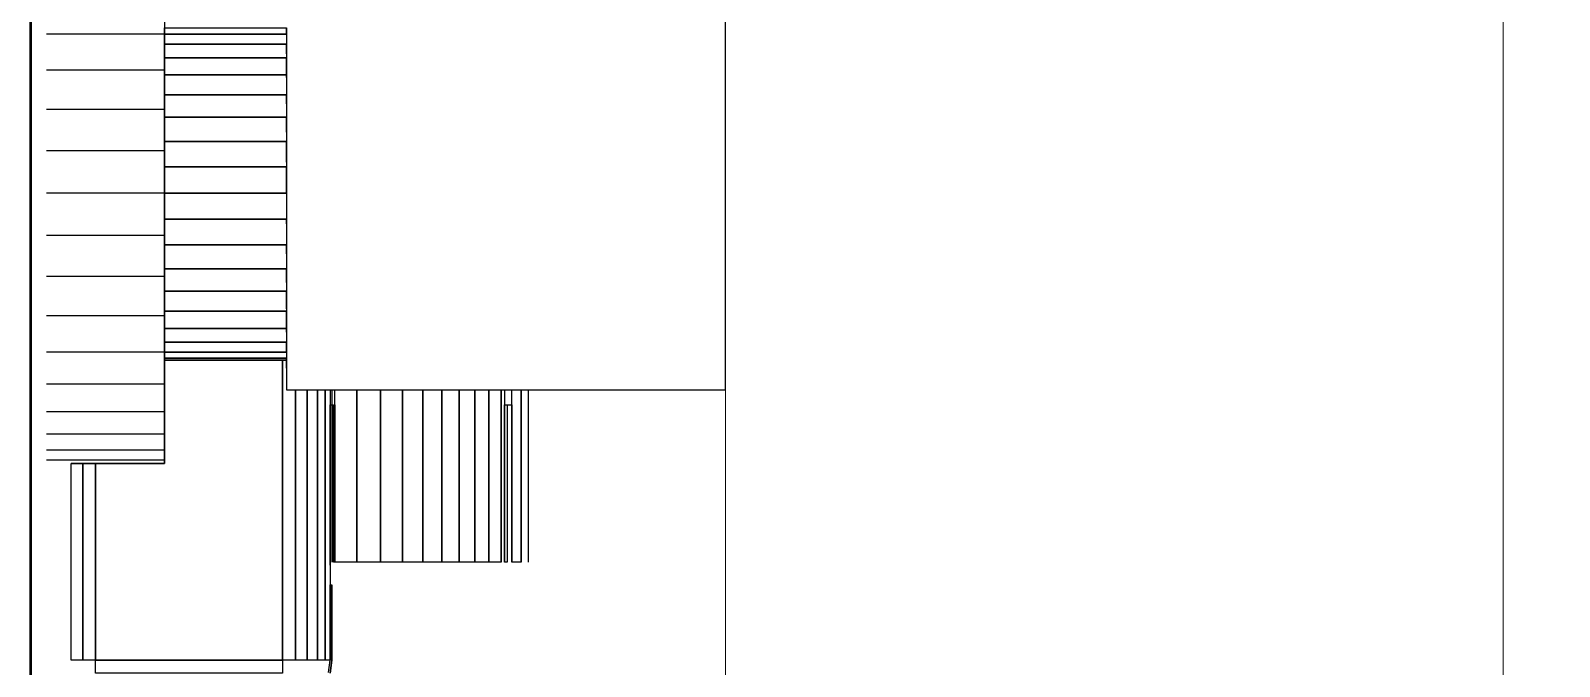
# Model space of a CAD drawing. Header units: inches. Extents: x 580771 to 691655, y 7719261 to 7829530.
# Drawn here: x 687574.08 to 687593.96, y 7727487.37 to 7727495.65 of the extents above; entities that cross this region are included whole.
import ezdxf

# ---------------------------------------------------------------- set-up
doc = ezdxf.new("R2010")
doc.units = ezdxf.units.IN
doc.header["$MEASUREMENT"] = 0
doc.layers.add('Moveis', color=1, linetype='Continuous', lineweight=9)
doc.layers.add('Parede Baixa', color=5, linetype='Continuous', lineweight=50)
doc.layers.add('Piso', color=55, linetype='Continuous')

# ---------------------------------------------------------------- blocks, each defined once
blk = doc.blocks.new('u')
at = {"layer": 'Moveis', "invisible_edges": 13}
for points in [[(12556.917, 3288.371), (12556.824, 3307.993), (12556.833, 3308.185)], [(12556.917, 3288.371), (12556.824, 3307.993), (12556.833, 3308.185)], [(12556.917, 3288.371), (12556.824, 3307.993), (12556.833, 3308.185)], [(12556.917, 3288.371), (12556.824, 3307.993), (12556.833, 3308.185)], [(12556.917, 3288.371), (12556.824, 3307.993), (12556.833, 3308.185)], [(12556.917, 3288.371), (12556.795, 3307.795), (12556.824, 3307.993)], [(12556.917, 3288.371), (12556.795, 3307.795), (12556.824, 3307.993)], [(12556.917, 3288.371), (12556.795, 3307.795), (12556.824, 3307.993)], [(12556.917, 3288.371), (12556.795, 3307.795), (12556.824, 3307.993)], [(12556.917, 3288.371), (12556.795, 3307.795), (12556.824, 3307.993)], [(12556.75, 3288.371), (12556.748, 3307.605), (12556.795, 3307.795)], [(12556.75, 3288.371), (12556.748, 3307.605), (12556.795, 3307.795)], [(12556.75, 3288.371), (12556.748, 3307.605), (12556.795, 3307.795)], [(12556.75, 3288.371), (12556.748, 3307.605), (12556.795, 3307.795)], [(12556.75, 3288.371), (12556.748, 3307.605), (12556.795, 3307.795)], [(12556.689, 3288.367), (12556.684, 3307.424), (12556.748, 3307.605)], [(12556.689, 3288.367), (12556.684, 3307.424), (12556.748, 3307.605)], [(12556.689, 3288.367), (12556.684, 3307.424), (12556.748, 3307.605)], [(12556.689, 3288.367), (12556.684, 3307.424), (12556.748, 3307.605)], [(12556.689, 3288.367), (12556.684, 3307.424), (12556.748, 3307.605)], [(12556.674, 3288.371), (12556.603, 3307.256), (12556.676, 3307.404)], [(12556.674, 3288.371), (12556.603, 3307.256), (12556.676, 3307.404)], [(12556.674, 3288.371), (12556.603, 3307.256), (12556.676, 3307.404)], [(12556.674, 3288.371), (12556.603, 3307.256), (12556.676, 3307.404)], [(12556.674, 3288.371), (12556.603, 3307.256), (12556.676, 3307.404)], [(12556.682, 3288.37), (12556.676, 3307.404), (12556.684, 3307.424)], [(12556.682, 3288.37), (12556.676, 3307.404), (12556.684, 3307.424)], [(12556.682, 3288.37), (12556.676, 3307.404), (12556.684, 3307.424)], [(12556.682, 3288.37), (12556.676, 3307.404), (12556.684, 3307.424)], [(12556.682, 3288.37), (12556.676, 3307.404), (12556.684, 3307.424)], [(12556.674, 3288.371), (12556.494, 3307.076), (12556.593, 3307.232)], [(12556.674, 3288.371), (12556.494, 3307.076), (12556.593, 3307.232)], [(12556.674, 3288.371), (12556.494, 3307.076), (12556.593, 3307.232)], [(12556.674, 3288.371), (12556.494, 3307.076), (12556.593, 3307.232)], [(12556.674, 3288.371), (12556.494, 3307.076), (12556.593, 3307.232)], [(12556.674, 3288.371), (12556.593, 3307.232), (12556.603, 3307.256)], [(12556.674, 3288.371), (12556.593, 3307.232), (12556.603, 3307.256)], [(12556.674, 3288.371), (12556.593, 3307.232), (12556.603, 3307.256)], [(12556.674, 3288.371), (12556.593, 3307.232), (12556.603, 3307.256)], [(12556.674, 3288.371), (12556.593, 3307.232), (12556.603, 3307.256)], [(12556.674, 3288.371), (12556.382, 3306.94), (12556.494, 3307.076)], [(12556.674, 3288.371), (12556.382, 3306.94), (12556.494, 3307.076)], [(12556.674, 3288.371), (12556.382, 3306.94), (12556.494, 3307.076)], [(12556.674, 3288.371), (12556.382, 3306.94), (12556.494, 3307.076)], [(12556.674, 3288.371), (12556.382, 3306.94), (12556.494, 3307.076)], [(12554.979, 3288.371), (12555.248, 3307.002), (12555.247, 3306.939)], [(12554.979, 3288.371), (12555.248, 3307.002), (12555.247, 3306.939)], [(12554.979, 3288.371), (12555.248, 3307.002), (12555.247, 3306.939)], [(12554.979, 3288.371), (12555.248, 3307.002), (12555.247, 3306.939)], [(12554.979, 3288.371), (12555.248, 3307.002), (12555.247, 3306.939)], [(12556.674, 3288.371), (12555.247, 3306.939), (12555.253, 3306.877)], [(12556.674, 3288.371), (12555.247, 3306.939), (12555.253, 3306.877)], [(12556.674, 3288.371), (12555.247, 3306.939), (12555.253, 3306.877)], [(12556.674, 3288.371), (12555.247, 3306.939), (12555.253, 3306.877)], [(12556.674, 3288.371), (12555.247, 3306.939), (12555.253, 3306.877)], [(12556.674, 3288.371), (12555.253, 3306.877), (12555.266, 3306.816)], [(12556.674, 3288.371), (12555.253, 3306.877), (12555.266, 3306.816)], [(12556.674, 3288.371), (12555.253, 3306.877), (12555.266, 3306.816)], [(12556.674, 3288.371), (12555.253, 3306.877), (12555.266, 3306.816)], [(12556.674, 3288.371), (12555.253, 3306.877), (12555.266, 3306.816)], [(12556.674, 3288.371), (12556.257, 3306.825), (12556.359, 3306.914)], [(12556.674, 3288.371), (12556.257, 3306.825), (12556.359, 3306.914)], [(12556.674, 3288.371), (12556.257, 3306.825), (12556.359, 3306.914)], [(12556.674, 3288.371), (12556.257, 3306.825), (12556.359, 3306.914)], [(12556.674, 3288.371), (12556.257, 3306.825), (12556.359, 3306.914)], [(12556.674, 3288.371), (12556.359, 3306.914), (12556.382, 3306.94)], [(12556.674, 3288.371), (12556.359, 3306.914), (12556.382, 3306.94)], [(12556.674, 3288.371), (12556.359, 3306.914), (12556.382, 3306.94)], [(12556.674, 3288.371), (12556.359, 3306.914), (12556.382, 3306.94)], [(12556.674, 3288.371), (12556.359, 3306.914), (12556.382, 3306.94)], [(12556.674, 3288.371), (12555.266, 3306.816), (12555.285, 3306.758)], [(12556.674, 3288.371), (12555.266, 3306.816), (12555.285, 3306.758)], [(12556.674, 3288.371), (12555.266, 3306.816), (12555.285, 3306.758)], [(12556.674, 3288.371), (12555.266, 3306.816), (12555.285, 3306.758)], [(12556.674, 3288.371), (12555.266, 3306.816), (12555.285, 3306.758)], [(12556.674, 3288.371), (12555.285, 3306.758), (12555.31, 3306.705)], [(12556.674, 3288.371), (12555.285, 3306.758), (12555.31, 3306.705)], [(12556.674, 3288.371), (12555.285, 3306.758), (12555.31, 3306.705)], [(12556.674, 3288.371), (12555.285, 3306.758), (12555.31, 3306.705)], [(12556.674, 3288.371), (12555.285, 3306.758), (12555.31, 3306.705)], [(12556.674, 3288.371), (12556.095, 3306.703), (12556.232, 3306.797)], [(12556.674, 3288.371), (12556.095, 3306.703), (12556.232, 3306.797)], [(12556.674, 3288.371), (12556.095, 3306.703), (12556.232, 3306.797)], [(12556.674, 3288.371), (12556.095, 3306.703), (12556.232, 3306.797)], [(12556.674, 3288.371), (12556.095, 3306.703), (12556.232, 3306.797)], [(12556.674, 3288.371), (12556.232, 3306.797), (12556.257, 3306.825)], [(12556.674, 3288.371), (12556.232, 3306.797), (12556.257, 3306.825)], [(12556.674, 3288.371), (12556.232, 3306.797), (12556.257, 3306.825)], [(12556.674, 3288.371), (12556.232, 3306.797), (12556.257, 3306.825)], [(12556.674, 3288.371), (12556.232, 3306.797), (12556.257, 3306.825)], [(12556.674, 3288.371), (12555.31, 3306.705), (12555.341, 3306.657)], [(12556.674, 3288.371), (12555.31, 3306.705), (12555.341, 3306.657)], [(12556.674, 3288.371), (12555.31, 3306.705), (12555.341, 3306.657)], [(12556.674, 3288.371), (12555.31, 3306.705), (12555.341, 3306.657)], [(12556.674, 3288.371), (12555.31, 3306.705), (12555.341, 3306.657)], [(12556.674, 3288.371), (12555.341, 3306.657), (12555.375, 3306.616)], [(12556.674, 3288.371), (12555.341, 3306.657), (12555.375, 3306.616)], [(12556.674, 3288.371), (12555.341, 3306.657), (12555.375, 3306.616)], [(12556.674, 3288.371), (12555.341, 3306.657), (12555.375, 3306.616)], [(12556.674, 3288.371), (12555.341, 3306.657), (12555.375, 3306.616)], [(12556.674, 3288.371), (12555.375, 3306.616), (12555.414, 3306.583)], [(12556.674, 3288.371), (12555.375, 3306.616), (12555.414, 3306.583)], [(12556.674, 3288.371), (12555.375, 3306.616), (12555.414, 3306.583)], [(12556.674, 3288.371), (12555.375, 3306.616), (12555.414, 3306.583)], [(12556.674, 3288.371), (12555.375, 3306.616), (12555.414, 3306.583)], [(12556.674, 3288.371), (12555.414, 3306.583), (12555.455, 3306.559)], [(12556.674, 3288.371), (12555.414, 3306.583), (12555.455, 3306.559)], [(12556.674, 3288.371), (12555.414, 3306.583), (12555.455, 3306.559)], [(12556.674, 3288.371), (12555.414, 3306.583), (12555.455, 3306.559)], [(12556.674, 3288.371), (12555.414, 3306.583), (12555.455, 3306.559)], [(12556.674, 3288.371), (12555.455, 3306.559), (12555.497, 3306.544)], [(12556.674, 3288.371), (12555.455, 3306.559), (12555.497, 3306.544)], [(12556.674, 3288.371), (12555.455, 3306.559), (12555.497, 3306.544)], [(12556.674, 3288.371), (12555.455, 3306.559), (12555.497, 3306.544)], [(12556.674, 3288.371), (12555.455, 3306.559), (12555.497, 3306.544)], [(12556.674, 3288.371), (12555.679, 3306.552), (12555.721, 3306.556)], [(12556.674, 3288.371), (12555.679, 3306.552), (12555.721, 3306.556)], [(12556.674, 3288.371), (12555.679, 3306.552), (12555.721, 3306.556)], [(12556.674, 3288.371), (12555.679, 3306.552), (12555.721, 3306.556)], [(12556.674, 3288.371), (12555.679, 3306.552), (12555.721, 3306.556)], [(12556.674, 3288.371), (12555.721, 3306.556), (12555.762, 3306.571)], [(12556.674, 3288.371), (12555.721, 3306.556), (12555.762, 3306.571)], [(12556.674, 3288.371), (12555.721, 3306.556), (12555.762, 3306.571)], [(12556.674, 3288.371), (12555.721, 3306.556), (12555.762, 3306.571)], [(12556.674, 3288.371), (12555.721, 3306.556), (12555.762, 3306.571)], [(12556.674, 3288.371), (12555.762, 3306.571), (12555.875, 3306.598)], [(12556.674, 3288.371), (12555.762, 3306.571), (12555.875, 3306.598)], [(12556.674, 3288.371), (12555.762, 3306.571), (12555.875, 3306.598)], [(12556.674, 3288.371), (12555.762, 3306.571), (12555.875, 3306.598)], [(12556.674, 3288.371), (12555.762, 3306.571), (12555.875, 3306.598)], [(12556.674, 3288.371), (12555.875, 3306.598), (12555.914, 3306.612)], [(12556.674, 3288.371), (12555.875, 3306.598), (12555.914, 3306.612)], [(12556.674, 3288.371), (12555.875, 3306.598), (12555.914, 3306.612)], [(12556.674, 3288.371), (12555.875, 3306.598), (12555.914, 3306.612)], [(12556.674, 3288.371), (12555.875, 3306.598), (12555.914, 3306.612)], [(12556.674, 3288.371), (12555.914, 3306.612), (12556.061, 3306.681)], [(12556.674, 3288.371), (12555.914, 3306.612), (12556.061, 3306.681)], [(12556.674, 3288.371), (12555.914, 3306.612), (12556.061, 3306.681)], [(12556.674, 3288.371), (12555.914, 3306.612), (12556.061, 3306.681)], [(12556.674, 3288.371), (12555.914, 3306.612), (12556.061, 3306.681)], [(12556.674, 3288.371), (12556.061, 3306.681), (12556.095, 3306.703)], [(12556.674, 3288.371), (12556.061, 3306.681), (12556.095, 3306.703)], [(12556.674, 3288.371), (12556.061, 3306.681), (12556.095, 3306.703)], [(12556.674, 3288.371), (12556.061, 3306.681), (12556.095, 3306.703)], [(12556.674, 3288.371), (12556.061, 3306.681), (12556.095, 3306.703)], [(12556.674, 3288.371), (12555.497, 3306.544), (12555.541, 3306.539)], [(12556.674, 3288.371), (12555.497, 3306.544), (12555.541, 3306.539)], [(12556.674, 3288.371), (12555.497, 3306.544), (12555.541, 3306.539)], [(12556.674, 3288.371), (12555.497, 3306.544), (12555.541, 3306.539)], [(12556.674, 3288.371), (12555.497, 3306.544), (12555.541, 3306.539)], [(12556.674, 3288.371), (12555.541, 3306.539), (12555.584, 3306.544)], [(12556.674, 3288.371), (12555.541, 3306.539), (12555.584, 3306.544)], [(12556.674, 3288.371), (12555.541, 3306.539), (12555.584, 3306.544)], [(12556.674, 3288.371), (12555.541, 3306.539), (12555.584, 3306.544)], [(12556.674, 3288.371), (12555.541, 3306.539), (12555.584, 3306.544)], [(12556.674, 3288.371), (12555.584, 3306.544), (12555.679, 3306.552)], [(12556.674, 3288.371), (12555.584, 3306.544), (12555.679, 3306.552)], [(12556.674, 3288.371), (12555.584, 3306.544), (12555.679, 3306.552)], [(12556.674, 3288.371), (12555.584, 3306.544), (12555.679, 3306.552)], [(12556.674, 3288.371), (12555.584, 3306.544), (12555.679, 3306.552)]]:
    blk.add_3dface(points, dxfattribs=at)

msp = doc.modelspace()

# ---------------------------------------------------------------- hatches: boundary and pattern name
at = {"layer": 'Piso'}
h = msp.add_hatch(dxfattribs=at)
h.set_pattern_fill('ANSI37', color=256, scale=13.333333, angle=-135)
h.set_pattern_definition([(270, (678301.07, 7879905.616), (42.333333, -4e-14), []), (360, (678301.07, 7879905.616), (4e-14, 42.333333), [])])
h.paths.add_polyline_path([(687729.078, 7727543.171), (687574.078, 7727543.171), (687574.489, 7727534.105), (687579.562, 7727534.105), (687579.562, 7727531.946), (687580.21, 7727531.534), (687580.708, 7727530.471), (687580.763, 7727513.377), (687580.278, 7727512.03), (687579.105, 7727511.368), (687578.646, 7727511.542), (687578.436, 7727512.246), (687578.72, 7727512.697), (687579.589, 7727513.671), (687579.562, 7727528.985), (687574.489, 7727528.985), (687574.078, 7727500.166), (687574.604, 7727500.166), (687574.604, 7727500.594), (687577.943, 7727500.594), (687578.197, 7727499.692), (687578.035, 7727498.418), (687580.573, 7727498.457), (687580.552, 7727496.092), (687583.116, 7727496.092), (687583.116, 7727516.935), (687641.275, 7727516.926), (687653.072, 7727508.822), (687653.587, 7727481.062), (687642.897, 7727469.685), (687583.116, 7727470.129), (687583.116, 7727490.972), (687580.552, 7727490.972), (687580.552, 7727488.729), (687577.996, 7727488.434), (687578.051, 7727487.257), (687577.711, 7727486.76), (687574.078, 7727486.898), (687574.078, 7727438.171), (687624.315, 7727438.171), (687623.895, 7727338.171), (687729.078, 7727338.171), (687729.078, 7727340.591), (687727.549, 7727340.591), (687727.549, 7727350.591), (687657.049, 7727350.591), (687657.049, 7727347.091), (687658.549, 7727347.091), (687659.483, 7727347.137), (687660.096, 7727346.631), (687659.481, 7727344.023), (687658.364, 7727342.308), (687657.271, 7727341.64), (687654.279, 7727341.631), (687652.473, 7727342.915), (687652.049, 7727344.091), (687652.049, 7727347), (687652.896, 7727347.509), (687654.549, 7727347.091), (687654.549, 7727350.591), (687650.549, 7727350.591), (687650.549, 7727353.591), (687654.549, 7727353.591), (687654.549, 7727357.091), (687653.049, 7727357.091), (687652.242, 7727357.091), (687651.69, 7727357.737), (687652.049, 7727360.091), (687653.536, 7727361.947), (687654.531, 7727362.249), (687657.571, 7727362.237), (687658.468, 7727361.569), (687659.705, 7727360.09), (687659.705, 7727357.383), (687658.511, 7727356.716), (687657.049, 7727357.091), (687657.049, 7727353.591), (687729.549, 7727353.591), (687729.549, 7727350.591), (687732.549, 7727350.591), (687732.549, 7727432.674), (687726.719, 7727432.674), (687726.719, 7727442.674), (687729.113, 7727442.674)])

# ---------------------------------------------------------------- linework, layer by layer
at = {"layer": 'Moveis'}
for p, q in [((687583.116, 7727516.935), (687583.116, 7727470.129)), ((687593.232, 7727515.356), (687593.232, 7727471.376))]:
    msp.add_line(p, q, dxfattribs=at)
for points, invisible_edges in [([(687593.654, 7727470.215), (687593.568, 7727516.406), (687593.814, 7727516.685)], 13), ([(687593.654, 7727470.215), (687593.814, 7727516.685), (687634.617, 7727470.215)], 3), ([(687593.388, 7727470.641), (687593.384, 7727516.082), (687593.568, 7727516.406)], 13), ([(687593.388, 7727470.641), (687593.568, 7727516.406), (687593.506, 7727470.419)], 3), ([(687593.506, 7727470.419), (687593.568, 7727516.406), (687593.654, 7727470.215)], 3), ([(687584.192, 7727493.03), (687593.384, 7727516.082), (687593.27, 7727515.727)], 13), ([(687593.302, 7727470.878), (687593.27, 7727515.727), (687593.384, 7727516.082)], 13), ([(687593.302, 7727470.878), (687593.384, 7727516.082), (687593.388, 7727470.641)], 3), ([(687593.27, 7727515.727), (687593.232, 7727471.376), (687593.232, 7727515.356)], 1), ([(687593.232, 7727471.376), (687593.27, 7727515.727), (687593.249, 7727471.125)], 3), ([(687593.249, 7727471.125), (687593.27, 7727515.727), (687593.302, 7727470.878)], 3), ([(687593.232, 7727471.376), (687584.192, 7727493.03), (687593.232, 7727515.356)], 3), ([(687593.388, 7727470.641), (687584.192, 7727493.03), (687593.302, 7727470.878)], 3), ([(687593.249, 7727471.125), (687584.192, 7727493.03), (687593.232, 7727471.376)], 3), ([(687593.302, 7727470.878), (687584.192, 7727493.03), (687593.249, 7727471.125)], 3)]:
    msp.add_3dface(points, dxfattribs=dict(at, invisible_edges=invisible_edges))
at = {"layer": 'Parede Baixa'}
msp.add_line((687574.078, 7727633.171), (687574.078, 7727338.171), dxfattribs=at)
at = {"layer": 'Piso'}
for p, q in [((687583.116, 7727490.972), (687583.116, 7727496.092)), ((687575.82, 7727495.601), (687575.82, 7727495.681)), ((687575.82, 7727495.471), (687575.82, 7727495.601)), ((687577.408, 7727495.681), (687577.408, 7727495.601)), ((687577.408, 7727495.601), (687577.408, 7727495.471)), ((687575.82, 7727495.292), (687575.82, 7727495.471)), ((687577.408, 7727495.471), (687577.408, 7727495.342)), ((687575.82, 7727495.13), (687575.82, 7727495.292)), ((687577.408, 7727495.342), (687577.408, 7727495.292)), ((687577.408, 7727495.292), (687577.408, 7727495.07)), ((687575.82, 7727495.07), (687575.82, 7727495.13)), ((687575.82, 7727494.811), (687575.82, 7727495.07)), ((687577.408, 7727495.07), (687577.408, 7727495.036)), ((687577.408, 7727495.036), (687577.408, 7727494.811)), ((687575.82, 7727494.62), (687575.82, 7727494.811)), ((687577.408, 7727494.811), (687577.408, 7727494.694)), ((687575.82, 7727494.52), (687575.82, 7727494.62)), ((687577.408, 7727494.694), (687577.408, 7727494.52)), ((687575.82, 7727494.204), (687575.82, 7727494.52)), ((687577.408, 7727494.52), (687577.408, 7727494.323)), ((687575.82, 7727494.082), (687575.82, 7727494.204)), ((687577.408, 7727494.323), (687577.408, 7727494.204)), ((687577.408, 7727494.204), (687577.408, 7727493.932)), ((687575.82, 7727493.872), (687575.82, 7727494.082)), ((687575.82, 7727493.532), (687575.82, 7727493.872)), ((687577.408, 7727493.932), (687577.408, 7727493.872)), ((687577.408, 7727493.872), (687577.408, 7727493.532)), ((687575.82, 7727493.191), (687575.82, 7727493.532)), ((687577.408, 7727493.532), (687577.408, 7727493.191)), ((687575.82, 7727492.981), (687575.82, 7727493.191)), ((687577.408, 7727493.191), (687577.408, 7727493.131)), ((687575.82, 7727492.859), (687575.82, 7727492.981)), ((687577.408, 7727493.131), (687577.408, 7727492.859)), ((687575.82, 7727492.544), (687575.82, 7727492.859)), ((687577.408, 7727492.859), (687577.408, 7727492.741)), ((687577.408, 7727492.741), (687577.408, 7727492.544)), ((687575.82, 7727492.444), (687575.82, 7727492.544)), ((687575.82, 7727492.253), (687575.82, 7727492.444)), ((687577.408, 7727492.544), (687577.408, 7727492.37)), ((687575.82, 7727491.993), (687575.82, 7727492.253)), ((687577.408, 7727492.37), (687577.408, 7727492.253)), ((687577.408, 7727492.253), (687577.408, 7727492.027)), ((687575.82, 7727491.934), (687575.82, 7727491.993)), ((687577.408, 7727492.027), (687577.408, 7727491.993)), ((687577.408, 7727491.993), (687577.408, 7727491.771)), ((687575.82, 7727491.771), (687575.82, 7727491.934)), ((687575.82, 7727491.593), (687575.82, 7727491.771)), ((687575.82, 7727491.462), (687575.82, 7727491.593)), ((687577.408, 7727491.771), (687577.408, 7727491.722)), ((687577.408, 7727491.722), (687577.408, 7727491.593)), ((687577.408, 7727491.593), (687577.408, 7727491.462)), ((687575.82, 7727491.383), (687575.82, 7727491.462)), ((687575.82, 7727491.356), (687575.82, 7727491.383)), ((687577.408, 7727491.462), (687577.408, 7727491.383)), ((687577.408, 7727491.383), (687577.408, 7727491.356)), ((687575.82, 7727491.356), (687577.356, 7727491.356)), ((687575.82, 7727491.043), (687575.82, 7727491.356)), ((687577.356, 7727491.356), (687577.408, 7727491.356)), ((687577.408, 7727491.356), (687577.408, 7727491.251)), ((687577.408, 7727491.251), (687577.408, 7727491.097)), ((687575.82, 7727490.684), (687575.82, 7727491.043)), ((687577.408, 7727491.097), (687577.408, 7727491.003)), ((687577.408, 7727491.003), (687577.408, 7727490.972)), ((687577.408, 7727490.972), (687577.522, 7727490.972)), ((687577.522, 7727490.972), (687577.676, 7727490.972)), ((687577.676, 7727490.972), (687577.809, 7727490.972)), ((687577.809, 7727490.972), (687577.911, 7727490.972)), ((687577.911, 7727490.972), (687577.975, 7727490.972)), ((687577.975, 7727490.972), (687577.996, 7727490.972)), ((687577.996, 7727490.972), (687577.996, 7727490.902)), ((687577.996, 7727490.972), (687578.008, 7727490.972)), ((687577.996, 7727490.902), (687577.996, 7727490.808)), ((687577.996, 7727490.808), (687577.996, 7727490.776)), ((687578.008, 7727490.972), (687578.016, 7727490.972)), ((687578.016, 7727490.972), (687578.035, 7727490.972)), ((687578.035, 7727490.972), (687578.323, 7727490.972)), ((687578.323, 7727490.972), (687578.63, 7727490.972)), ((687578.63, 7727490.972), (687578.916, 7727490.972)), ((687578.916, 7727490.972), (687579.182, 7727490.972)), ((687579.182, 7727490.972), (687579.427, 7727490.972)), ((687579.427, 7727490.972), (687579.651, 7727490.972)), ((687579.651, 7727490.972), (687579.855, 7727490.972)), ((687579.855, 7727490.972), (687580.037, 7727490.972)), ((687580.037, 7727490.972), (687580.199, 7727490.972)), ((687580.199, 7727490.972), (687580.243, 7727490.972)), ((687580.243, 7727490.972), (687580.243, 7727490.902)), ((687580.243, 7727490.972), (687580.275, 7727490.972)), ((687580.243, 7727490.902), (687580.243, 7727490.808)), ((687580.243, 7727490.808), (687580.243, 7727490.776)), ((687580.275, 7727490.972), (687580.283, 7727490.972)), ((687580.283, 7727490.972), (687580.339, 7727490.972)), ((687580.339, 7727490.972), (687580.458, 7727490.972)), ((687580.458, 7727490.972), (687580.552, 7727490.972)), ((687580.552, 7727490.972), (687580.552, 7727490.902)), ((687580.552, 7727490.972), (687583.116, 7727490.972)), ((687580.552, 7727490.902), (687580.552, 7727490.808)), ((687580.552, 7727490.808), (687580.552, 7727490.776)), ((687575.82, 7727490.395), (687575.82, 7727490.684)), ((687577.975, 7727490.776), (687577.996, 7727490.776)), ((687577.996, 7727490.776), (687578.008, 7727490.776)), ((687577.996, 7727490.776), (687577.996, 7727488.729)), ((687577.996, 7727490.776), (687578.002, 7727488.729)), ((687578.016, 7727490.776), (687578.035, 7727490.776)), ((687580.243, 7727490.776), (687580.243, 7727488.729)), ((687580.243, 7727490.776), (687580.275, 7727490.776)), ((687580.283, 7727490.776), (687580.339, 7727490.776)), ((687580.552, 7727490.776), (687580.552, 7727488.729)), ((687575.82, 7727490.184), (687575.82, 7727490.395)), ((687574.604, 7727490.012), (687574.759, 7727490.012)), ((687574.759, 7727490.012), (687574.924, 7727490.012)), ((687574.924, 7727490.012), (687575.82, 7727490.012)), ((687575.82, 7727490.055), (687575.82, 7727490.184)), ((687575.82, 7727490.012), (687575.82, 7727490.055)), ((687577.996, 7727487.452), (687577.996, 7727488.434)), ((687577.996, 7727487.452), (687577.975, 7727487.286))]:
    msp.add_line(p, q, dxfattribs=at)
for points, invisible_edges in [([(687574.284, 7727495.601), (687575.82, 7727496.021), (687575.82, 7727495.601)], 3), ([(687575.82, 7727495.601), (687575.82, 7727496.021), (687575.82, 7727495.708)], 13), ([(687577.408, 7727495.681), (687583.936, 7727495.813), (687577.408, 7727495.601)], 3), ([(687574.284, 7727495.13), (687575.82, 7727495.601), (687575.82, 7727495.13)], 3), ([(687575.82, 7727495.601), (687575.82, 7727495.708), (687575.82, 7727495.681)], 1), ([(687577.408, 7727495.681), (687575.82, 7727495.601), (687575.82, 7727495.681)], 1), ([(687575.82, 7727495.601), (687577.408, 7727495.681), (687577.408, 7727495.601)], 1), ([(687577.408, 7727495.601), (687575.82, 7727495.471), (687575.82, 7727495.601)], 1), ([(687575.82, 7727495.471), (687577.408, 7727495.601), (687577.408, 7727495.471)], 1), ([(687575.82, 7727495.13), (687575.82, 7727495.601), (687575.82, 7727495.471)], 13), ([(687577.408, 7727495.471), (687583.936, 7727495.603), (687577.408, 7727495.342)], 3), ([(687577.408, 7727495.471), (687575.82, 7727495.292), (687575.82, 7727495.471)], 1), ([(687575.82, 7727495.292), (687577.408, 7727495.471), (687577.408, 7727495.292)], 3), ([(687575.82, 7727495.13), (687575.82, 7727495.471), (687575.82, 7727495.292)], 1), ([(687577.408, 7727495.292), (687577.408, 7727495.471), (687577.408, 7727495.342)], 1), ([(687575.82, 7727495.07), (687577.408, 7727495.292), (687577.408, 7727495.07)], 1), ([(687577.408, 7727495.292), (687575.82, 7727495.13), (687575.82, 7727495.292)], 1), ([(687575.82, 7727495.13), (687577.408, 7727495.292), (687575.82, 7727495.07)], 3), ([(687577.408, 7727495.07), (687583.936, 7727495.342), (687577.408, 7727495.036)], 3), ([(687577.408, 7727495.292), (687583.936, 7727495.342), (687577.408, 7727495.07)], 3), ([(687574.284, 7727494.62), (687575.82, 7727495.13), (687575.82, 7727494.62)], 3), ([(687575.82, 7727494.62), (687575.82, 7727495.13), (687575.82, 7727495.07)], 13), ([(687575.82, 7727494.62), (687575.82, 7727495.07), (687575.82, 7727494.811)], 1), ([(687577.408, 7727495.07), (687575.82, 7727494.811), (687575.82, 7727495.07)], 1), ([(687575.82, 7727494.811), (687577.408, 7727495.07), (687577.408, 7727494.811)], 3), ([(687577.408, 7727494.811), (687577.408, 7727495.07), (687577.408, 7727495.036)], 1), ([(687577.408, 7727494.811), (687583.936, 7727495.036), (687577.408, 7727494.694)], 3), ([(687575.82, 7727494.62), (687577.408, 7727494.811), (687575.82, 7727494.52)], 3), ([(687577.408, 7727494.811), (687575.82, 7727494.62), (687575.82, 7727494.811)], 1), ([(687575.82, 7727494.52), (687577.408, 7727494.811), (687577.408, 7727494.52)], 3), ([(687577.408, 7727494.52), (687577.408, 7727494.811), (687577.408, 7727494.694)], 1), ([(687574.284, 7727494.082), (687575.82, 7727494.62), (687575.82, 7727494.082)], 3), ([(687575.82, 7727494.082), (687575.82, 7727494.62), (687575.82, 7727494.52)], 13), ([(687577.408, 7727494.52), (687583.936, 7727494.694), (687577.408, 7727494.323)], 3), ([(687575.82, 7727494.204), (687577.408, 7727494.52), (687577.408, 7727494.204)], 3), ([(687577.408, 7727494.52), (687575.82, 7727494.204), (687575.82, 7727494.52)], 1), ([(687575.82, 7727494.082), (687575.82, 7727494.52), (687575.82, 7727494.204)], 1), ([(687577.408, 7727494.204), (687577.408, 7727494.52), (687577.408, 7727494.323)], 1), ([(687577.408, 7727494.204), (687575.82, 7727494.082), (687575.82, 7727494.204)], 1), ([(687575.82, 7727494.082), (687577.408, 7727494.204), (687575.82, 7727493.872)], 3), ([(687575.82, 7727493.872), (687577.408, 7727494.204), (687577.408, 7727493.872)], 3), ([(687577.408, 7727494.204), (687583.936, 7727494.323), (687577.408, 7727493.932)], 3), ([(687577.408, 7727493.872), (687577.408, 7727494.204), (687577.408, 7727493.932)], 1), ([(687574.284, 7727493.532), (687575.82, 7727494.082), (687575.82, 7727493.532)], 3), ([(687575.82, 7727493.532), (687575.82, 7727494.082), (687575.82, 7727493.872)], 1), ([(687577.408, 7727493.872), (687575.82, 7727493.532), (687575.82, 7727493.872)], 1), ([(687575.82, 7727493.532), (687577.408, 7727493.872), (687577.408, 7727493.532)], 1), ([(687577.408, 7727493.872), (687583.936, 7727493.932), (687577.408, 7727493.532)], 3), ([(687574.284, 7727492.981), (687575.82, 7727493.532), (687575.82, 7727492.981)], 3), ([(687577.408, 7727493.532), (687575.82, 7727493.191), (687575.82, 7727493.532)], 1), ([(687575.82, 7727493.191), (687577.408, 7727493.532), (687577.408, 7727493.191)], 1), ([(687575.82, 7727492.981), (687575.82, 7727493.532), (687575.82, 7727493.191)], 1), ([(687577.408, 7727493.191), (687583.936, 7727493.532), (687577.408, 7727493.131)], 3), ([(687575.82, 7727492.859), (687577.408, 7727493.191), (687577.408, 7727492.859)], 3), ([(687577.408, 7727493.191), (687575.82, 7727492.981), (687575.82, 7727493.191)], 1), ([(687575.82, 7727492.981), (687577.408, 7727493.191), (687575.82, 7727492.859)], 3), ([(687577.408, 7727492.859), (687577.408, 7727493.191), (687577.408, 7727493.131)], 1), ([(687574.284, 7727492.444), (687575.82, 7727492.981), (687575.82, 7727492.444)], 3), ([(687575.82, 7727492.444), (687575.82, 7727492.981), (687575.82, 7727492.859)], 13), ([(687577.408, 7727492.859), (687583.936, 7727493.131), (687577.408, 7727492.741)], 3), ([(687575.82, 7727492.544), (687577.408, 7727492.859), (687577.408, 7727492.544)], 3), ([(687577.408, 7727492.859), (687575.82, 7727492.544), (687575.82, 7727492.859)], 1), ([(687575.82, 7727492.444), (687575.82, 7727492.859), (687575.82, 7727492.544)], 1), ([(687577.408, 7727492.544), (687577.408, 7727492.859), (687577.408, 7727492.741)], 1), ([(687577.408, 7727492.544), (687583.936, 7727492.741), (687577.408, 7727492.37)], 3), ([(687574.284, 7727491.934), (687575.82, 7727492.444), (687575.82, 7727491.934)], 3), ([(687575.82, 7727492.253), (687577.408, 7727492.544), (687577.408, 7727492.253)], 3), ([(687577.408, 7727492.544), (687575.82, 7727492.444), (687575.82, 7727492.544)], 1), ([(687575.82, 7727492.444), (687577.408, 7727492.544), (687575.82, 7727492.253)], 3), ([(687575.82, 7727491.934), (687575.82, 7727492.444), (687575.82, 7727492.253)], 13), ([(687577.408, 7727492.253), (687577.408, 7727492.544), (687577.408, 7727492.37)], 1), ([(687577.408, 7727492.253), (687575.82, 7727491.993), (687575.82, 7727492.253)], 1), ([(687575.82, 7727491.993), (687577.408, 7727492.253), (687577.408, 7727491.993)], 3), ([(687575.82, 7727491.934), (687575.82, 7727492.253), (687575.82, 7727491.993)], 1), ([(687577.408, 7727492.253), (687583.936, 7727492.37), (687577.408, 7727492.027)], 3), ([(687577.408, 7727491.993), (687577.408, 7727492.253), (687577.408, 7727492.027)], 1), ([(687577.408, 7727491.993), (687575.82, 7727491.934), (687575.82, 7727491.993)], 1), ([(687575.82, 7727491.934), (687577.408, 7727491.993), (687575.82, 7727491.771)], 3), ([(687575.82, 7727491.771), (687577.408, 7727491.993), (687577.408, 7727491.771)], 1), ([(687577.408, 7727491.993), (687583.936, 7727492.027), (687577.408, 7727491.771)], 3), ([(687577.408, 7727491.771), (687583.936, 7727492.027), (687577.408, 7727491.722)], 3), ([(687574.284, 7727491.463), (687575.82, 7727491.934), (687575.82, 7727491.462)], 3), ([(687575.82, 7727491.462), (687575.82, 7727491.934), (687575.82, 7727491.771)], 13), ([(687577.408, 7727491.771), (687575.82, 7727491.593), (687575.82, 7727491.771)], 1), ([(687575.82, 7727491.593), (687577.408, 7727491.771), (687577.408, 7727491.593)], 3), ([(687575.82, 7727491.462), (687575.82, 7727491.771), (687575.82, 7727491.593)], 1), ([(687575.82, 7727491.462), (687577.408, 7727491.593), (687577.408, 7727491.462)], 1), ([(687577.408, 7727491.593), (687575.82, 7727491.462), (687575.82, 7727491.593)], 1), ([(687577.408, 7727491.593), (687577.408, 7727491.771), (687577.408, 7727491.722)], 1), ([(687577.408, 7727491.593), (687583.936, 7727491.722), (687577.408, 7727491.462)], 3), ([(687574.284, 7727491.043), (687575.82, 7727491.462), (687575.82, 7727491.043)], 3), ([(687577.408, 7727491.462), (687575.82, 7727491.383), (687575.82, 7727491.462)], 1), ([(687575.82, 7727491.383), (687577.408, 7727491.462), (687577.408, 7727491.383)], 1), ([(687575.82, 7727491.043), (687575.82, 7727491.462), (687575.82, 7727491.383)], 13), ([(687575.82, 7727491.356), (687577.408, 7727491.383), (687577.356, 7727491.356)], 3), ([(687577.408, 7727491.383), (687575.82, 7727491.356), (687575.82, 7727491.383)], 1), ([(687575.82, 7727491.043), (687575.82, 7727491.383), (687575.82, 7727491.356)], 1), ([(687577.356, 7727491.356), (687577.408, 7727491.383), (687577.408, 7727491.356)], 1), ([(687577.408, 7727491.383), (687583.936, 7727491.461), (687577.408, 7727491.356)], 3), ([(687577.408, 7727491.356), (687583.936, 7727491.461), (687577.408, 7727491.251)], 3), ([(687575.82, 7727490.684), (687577.356, 7727491.356), (687575.82, 7727490.395)], 3), ([(687575.82, 7727490.395), (687577.356, 7727491.356), (687575.82, 7727490.184)], 3), ([(687575.82, 7727490.055), (687577.356, 7727491.356), (687575.82, 7727490.012)], 3), ([(687575.82, 7727491.043), (687577.356, 7727491.356), (687575.82, 7727490.684)], 3), ([(687577.356, 7727491.356), (687575.82, 7727491.043), (687575.82, 7727491.356)], 1), ([(687577.356, 7727487.452), (687575.82, 7727490.012), (687577.356, 7727491.356)], 3), ([(687575.82, 7727490.184), (687577.356, 7727491.356), (687575.82, 7727490.055)], 3), ([(687577.408, 7727491.356), (687577.356, 7727487.452), (687577.356, 7727491.356)], 1), ([(687577.408, 7727490.972), (687577.408, 7727491.356), (687577.408, 7727491.251)], 13), ([(687577.408, 7727490.972), (687577.408, 7727491.251), (687577.408, 7727491.097)], 13), ([(687574.284, 7727490.684), (687575.82, 7727491.043), (687575.82, 7727490.684)], 1), ([(687577.408, 7727490.972), (687577.408, 7727491.097), (687577.408, 7727491.003)], 1), ([(687577.356, 7727487.452), (687577.408, 7727490.972), (687577.522, 7727487.452)], 3), ([(687577.522, 7727487.452), (687577.408, 7727490.972), (687577.522, 7727490.972)], 1), ([(687577.676, 7727490.972), (687577.522, 7727487.452), (687577.522, 7727490.972)], 1), ([(687577.522, 7727487.452), (687577.676, 7727490.972), (687577.676, 7727487.452)], 1), ([(687577.809, 7727490.972), (687577.676, 7727487.452), (687577.676, 7727490.972)], 1), ([(687577.676, 7727487.452), (687577.809, 7727490.972), (687577.809, 7727487.452)], 1), ([(687577.911, 7727490.972), (687577.809, 7727487.452), (687577.809, 7727490.972)], 1), ([(687577.809, 7727487.452), (687577.911, 7727490.972), (687577.911, 7727487.452)], 1), ([(687577.975, 7727490.972), (687577.911, 7727487.452), (687577.911, 7727490.972)], 1), ([(687577.911, 7727487.452), (687577.975, 7727490.972), (687577.975, 7727487.452)], 3), ([(687577.975, 7727487.452), (687577.975, 7727490.972), (687577.975, 7727490.902)], 13), ([(687577.975, 7727487.452), (687577.975, 7727490.902), (687577.975, 7727490.808)], 13), ([(687577.975, 7727487.452), (687577.975, 7727490.808), (687577.975, 7727490.776)], 13), ([(687578.035, 7727490.808), (687578.323, 7727490.972), (687578.035, 7727490.776)], 3), ([(687578.035, 7727490.776), (687578.323, 7727490.972), (687578.035, 7727488.729)], 3), ([(687578.035, 7727490.902), (687578.323, 7727490.972), (687578.035, 7727490.808)], 3), ([(687578.323, 7727490.972), (687578.035, 7727490.902), (687578.035, 7727490.972)], 1), ([(687578.035, 7727488.729), (687578.323, 7727490.972), (687578.323, 7727488.729)], 1), ([(687578.63, 7727490.972), (687578.323, 7727488.729), (687578.323, 7727490.972)], 1), ([(687578.323, 7727488.729), (687578.63, 7727490.972), (687578.63, 7727488.729)], 1), ([(687578.63, 7727488.729), (687578.916, 7727490.972), (687578.916, 7727488.729)], 1), ([(687578.916, 7727490.972), (687578.63, 7727488.729), (687578.63, 7727490.972)], 1), ([(687578.916, 7727488.729), (687579.182, 7727490.972), (687579.182, 7727488.729)], 1), ([(687579.182, 7727490.972), (687578.916, 7727488.729), (687578.916, 7727490.972)], 1), ([(687579.427, 7727490.972), (687579.182, 7727488.729), (687579.182, 7727490.972)], 1), ([(687579.182, 7727488.729), (687579.427, 7727490.972), (687579.427, 7727488.729)], 1), ([(687579.651, 7727490.972), (687579.427, 7727488.729), (687579.427, 7727490.972)], 1), ([(687579.427, 7727488.729), (687579.651, 7727490.972), (687579.651, 7727488.729)], 1), ([(687579.651, 7727488.729), (687579.855, 7727490.972), (687579.855, 7727488.729)], 1), ([(687579.855, 7727490.972), (687579.651, 7727488.729), (687579.651, 7727490.972)], 1), ([(687580.037, 7727490.972), (687579.855, 7727488.729), (687579.855, 7727490.972)], 1), ([(687579.855, 7727488.729), (687580.037, 7727490.972), (687580.037, 7727488.729)], 1), ([(687580.199, 7727490.972), (687580.037, 7727488.729), (687580.037, 7727490.972)], 1), ([(687580.037, 7727488.729), (687580.199, 7727490.972), (687580.199, 7727488.729)], 1), ([(687580.243, 7727490.972), (687580.199, 7727488.729), (687580.199, 7727490.972)], 1), ([(687580.243, 7727488.729), (687580.243, 7727490.972), (687580.243, 7727490.902)], 13), ([(687580.243, 7727488.729), (687580.243, 7727490.902), (687580.243, 7727490.808)], 13), ([(687580.243, 7727488.729), (687580.243, 7727490.808), (687580.243, 7727490.776)], 1), ([(687580.339, 7727488.729), (687580.458, 7727490.972), (687580.458, 7727488.729)], 1), ([(687580.339, 7727490.776), (687580.458, 7727490.972), (687580.339, 7727488.729)], 3), ([(687580.458, 7727490.972), (687580.339, 7727490.902), (687580.339, 7727490.972)], 1), ([(687580.339, 7727490.808), (687580.458, 7727490.972), (687580.339, 7727490.776)], 3), ([(687580.339, 7727490.902), (687580.458, 7727490.972), (687580.339, 7727490.808)], 3), ([(687580.552, 7727490.972), (687580.458, 7727488.729), (687580.458, 7727490.972)], 1), ([(687580.552, 7727488.729), (687580.552, 7727490.972), (687580.552, 7727490.902)], 13), ([(687580.552, 7727488.729), (687580.552, 7727490.902), (687580.552, 7727490.808)], 13), ([(687580.552, 7727488.729), (687580.552, 7727490.808), (687580.552, 7727490.776)], 1), ([(687574.284, 7727490.395), (687575.82, 7727490.684), (687575.82, 7727490.395)], 1), ([(687577.996, 7727490.776), (687577.975, 7727488.69), (687577.975, 7727490.776)], 1), ([(687577.975, 7727487.452), (687577.975, 7727490.776), (687577.975, 7727488.69)], 13), ([(687577.996, 7727488.69), (687577.996, 7727490.776), (687577.996, 7727488.729)], 13), ([(687578.035, 7727490.776), (687578.016, 7727488.729), (687578.016, 7727490.776)], 1), ([(687578.016, 7727488.729), (687578.035, 7727490.776), (687578.035, 7727488.729)], 1), ([(687580.243, 7727488.729), (687580.275, 7727490.776), (687580.275, 7727488.729)], 1), ([(687580.275, 7727490.776), (687580.243, 7727488.729), (687580.243, 7727490.776)], 1), ([(687580.339, 7727490.776), (687580.283, 7727488.729), (687580.283, 7727490.776)], 1), ([(687580.301, 7727488.69), (687580.339, 7727490.776), (687580.339, 7727488.729)], 13), ([(687574.284, 7727490.184), (687575.82, 7727490.395), (687575.82, 7727490.184)], 1), ([(687574.284, 7727490.055), (687575.82, 7727490.184), (687575.82, 7727490.055)], 1), ([(687574.604, 7727490.012), (687575.82, 7727490.055), (687574.759, 7727490.012)], 3), ([(687574.604, 7727487.452), (687574.759, 7727490.012), (687574.759, 7727487.452)], 1), ([(687574.759, 7727490.012), (687574.604, 7727487.452), (687574.604, 7727490.012)], 1), ([(687574.759, 7727490.012), (687575.82, 7727490.055), (687574.924, 7727490.012)], 3), ([(687574.924, 7727490.012), (687574.759, 7727487.452), (687574.759, 7727490.012)], 1), ([(687574.759, 7727487.452), (687574.924, 7727490.012), (687574.924, 7727487.452)], 1), ([(687574.924, 7727490.012), (687575.82, 7727490.055), (687575.82, 7727490.012)], 1), ([(687575.82, 7727490.012), (687574.924, 7727487.452), (687574.924, 7727490.012)], 1), ([(687574.924, 7727487.452), (687575.82, 7727490.012), (687577.356, 7727487.452)], 3), ([(687577.975, 7727487.452), (687577.975, 7727488.69), (687577.975, 7727488.434)], 1), ([(687577.996, 7727488.434), (687578.002, 7727488.71), (687577.996, 7727487.452)], 3), ([(687577.996, 7727488.434), (687578.002, 7727488.71), (687577.996, 7727487.452)], 3), ([(687577.996, 7727488.434), (687578.002, 7727488.71), (687577.996, 7727487.452)], 3), ([(687577.996, 7727488.434), (687578.002, 7727488.71), (687577.996, 7727487.452)], 3), ([(687577.996, 7727488.434), (687578.002, 7727488.71), (687577.996, 7727487.452)], 3), ([(687577.975, 7727487.286), (687577.996, 7727488.434), (687577.996, 7727487.452)], 1), ([(687577.996, 7727488.434), (687577.975, 7727487.452), (687577.975, 7727488.434)], 1), ([(687574.924, 7727487.452), (687577.356, 7727487.286), (687574.924, 7727487.286)], 1), ([(687577.356, 7727487.286), (687574.924, 7727487.452), (687577.356, 7727487.452)], 1), ([(687577.975, 7727487.286), (687577.954, 7727487.292), (687577.975, 7727487.452)], 13), ([(687578.45, 7727464.158), (687577.975, 7727487.286), (687577.996, 7727487.452)], 13), ([(687578.45, 7727464.158), (687577.975, 7727487.286), (687577.996, 7727487.452)], 13), ([(687578.45, 7727464.158), (687577.975, 7727487.286), (687577.996, 7727487.452)], 13), ([(687578.45, 7727464.158), (687577.975, 7727487.286), (687577.996, 7727487.452)], 13), ([(687578.45, 7727464.158), (687577.975, 7727487.286), (687577.996, 7727487.452)], 13)]:
    msp.add_3dface(points, dxfattribs=dict(at, invisible_edges=invisible_edges))

# ---------------------------------------------------------------- block references
at = {"layer": 'Parede Baixa', "xscale": 1.28, "yscale": 1.28, "zscale": 1.28, "rotation": 359.9999999999378}
msp.add_blockref('u', (671507.866, 7723279.171), dxfattribs=at)

doc.saveas('drawing.dxf')
